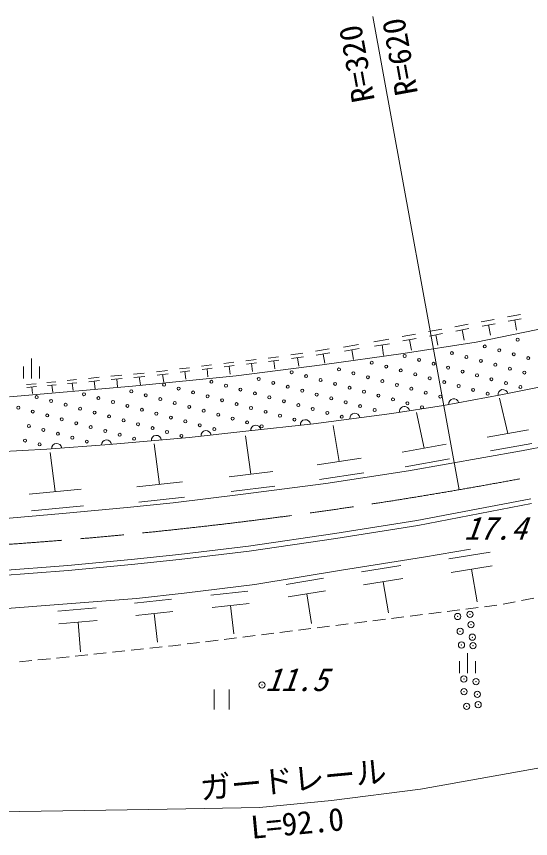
# Model space of a CAD drawing. Units: millimetres, scale not verified. Extents: x 40000 to 680000, y 20000 to 380000.
# Drawn here: x 291666 to 332822, y 233928 to 299736 of the extents above; entities that cross this region are included whole.
import ezdxf
from ezdxf.enums import TextEntityAlignment as Align

# ---------------------------------------------------------------- set-up
doc = ezdxf.new("R2010")
doc.units = ezdxf.units.MM
doc.header["$LTSCALE"] = 1000
doc.header["$PDMODE"] = 32
doc.header["$PDSIZE"] = 500
doc.linetypes.add('CHAIN', pattern=[18.5, 12, -1.5, 3.5, -1.5])
for name, color, linetype, lineweight in [('M-BGD', 7, 'Continuous', 13), ('M-BMK', 2, 'CHAIN', 13), ('M-BMK-SRVR', 3, 'Continuous', 13), ('M-STR-HTXT', 7, 'Continuous', 13)]:
    doc.layers.add(name, color=color, linetype=linetype, lineweight=lineweight)
doc.styles.add('ＭＳ ゴシック', font='')
doc.styles.get('ＭＳ ゴシック').set_extended_font_data('MS Gothic')

# ---------------------------------------------------------------- blocks, each defined once
blk = doc.blocks.new('荒地')
at = {"color": 7, "linetype": 'Continuous', "lineweight": 13}
for p, q in [((0, -1.25), (0, 1.25)), ((-1, 0.25), (-1, -1.25)), ((1, 0.25), (1, -1.25))]:
    blk.add_line(p, q, dxfattribs=at)
blk = doc.blocks.new('田')
at = {"color": 7, "linetype": 'Continuous', "lineweight": 13}
for p, q in [((-0.75, 2), (-0.75, 0)), ((0.75, 0), (0.75, 2))]:
    blk.add_line(p, q, dxfattribs=at)

msp = doc.modelspace()

# ---------------------------------------------------------------- linework, layer by layer
at = {"layer": 'M-BGD'}
for p, q in [((330968, 275679), (332005, 275871)), ((326768, 274900), (327819, 275095)), ((328872, 275290), (329916, 275484)), ((328936, 274943), (329980, 275136)), ((331032, 275334), (332068, 275526)), ((331550, 275430), (331699, 274625)), ((324655, 274509), (325714, 274705)), ((326832, 274550), (327884, 274745)), ((327358, 274648), (327509, 273832)), ((328455, 273669), (335292, 275071)), ((329458, 275040), (329608, 274229)), ((320274, 273695), (321482, 273899)), ((322535, 274115), (323601, 274313)), ((322601, 273761), (323667, 273958)), ((323134, 273860), (323287, 273032)), ((324721, 274156), (325779, 274353)), ((325250, 274254), (325402, 273433)), ((315611, 272949), (316711, 273119)), ((317855, 273273), (319037, 273477)), ((317916, 272942), (319098, 273146)), ((320328, 273335), (321535, 273539)), ((320932, 273437), (321057, 272597)), ((322618, 272744), (328455, 273669)), ((311820, 272392), (312635, 272491)), ((313640, 272637), (314582, 272777)), ((313693, 272344), (314634, 272484)), ((315666, 272630), (316766, 272800)), ((316144, 271851), (322618, 272744)), ((316216, 272715), (316344, 271969)), ((318507, 273044), (318649, 272270)), ((306491, 271739), (307289, 271836)), ((308262, 271956), (309065, 272054)), ((309255, 270958), (316144, 271851)), ((310038, 272173), (310847, 272272)), ((310071, 271904), (310880, 272003)), ((310475, 271953), (310552, 271323)), ((311854, 272120), (312668, 272220)), ((312261, 272170), (312339, 271535)), ((314163, 272414), (314285, 271730)), ((301024, 271101), (301891, 271191)), ((302890, 271301), (303766, 271403)), ((302928, 271032), (303804, 271134)), ((304728, 271523), (305520, 271620)), ((304760, 271259), (305552, 271356)), ((305156, 271307), (305232, 270690)), ((306524, 271473), (307321, 271571)), ((306923, 271522), (306999, 270900)), ((308294, 271688), (309097, 271786)), ((308696, 271737), (308773, 271111)), ((294107, 270426), (294814, 270494)), ((295732, 270587), (296466, 270663)), ((297443, 270766), (298294, 270853)), ((297474, 270499), (298324, 270586)), ((297899, 270543), (297971, 269921)), ((299229, 270937), (300090, 271022)), ((299259, 270670), (300121, 270755)), ((299690, 270712), (299760, 270088)), ((300963, 270129), (309255, 270958)), ((301064, 270834), (301932, 270925)), ((301498, 270879), (301593, 270258)), ((303366, 271083), (303455, 270454)), ((330453, 269436), (336321, 270620)), ((291109, 269299), (300963, 270129)), ((292466, 270265), (293248, 270339)), ((292494, 270040), (293277, 270113)), ((292886, 270076), (292952, 269549)), ((294142, 270192), (294848, 270260)), ((294495, 270226), (294576, 269670)), ((295766, 270344), (296499, 270419)), ((296133, 270381), (296212, 269806)), ((325860, 268586), (330453, 269436)), ((331011, 266344), (330337, 269182)), ((321721, 267965), (325860, 268586)), ((315456, 267129), (321721, 267965)), ((324304, 265175), (323682, 268025)), ((305491, 266034), (310027, 266534)), ((310027, 266534), (315456, 267129)), ((317504, 264105), (317017, 266997)), ((332668, 266638), (329353, 266049)), ((299092, 265460), (305491, 266034)), ((310440, 263094), (310000, 266156)), ((332109, 264963), (339152, 266328)), ((294095, 265099), (299092, 265460)), ((303131, 262271), (302697, 265516)), ((326070, 265491), (322539, 264859)), ((332928, 265546), (329612, 264957)), ((286604, 264680), (294095, 265099)), ((294776, 261700), (294363, 264825)), ((323040, 263350), (332109, 264963)), ((319270, 264377), (315739, 263832)), ((326325, 264323), (322794, 263691)), ((312190, 263309), (308689, 262879)), ((316429, 262339), (323040, 263350)), ((319468, 263203), (315937, 262658)), ((304949, 262472), (301313, 262070)), ((312357, 262145), (308856, 261715)), ((309601, 261467), (316429, 262339)), ((296857, 261901), (292695, 261499)), ((305110, 261263), (301475, 260861)), ((304211, 260804), (309601, 261467)), ((300539, 260422), (304211, 260804)), ((323726, 259388), (332832, 261135)), ((323795, 258993), (332909, 260742)), ((285944, 259102), (295358, 259946)), ((297034, 260561), (292872, 260160)), ((295358, 259946), (300539, 260422)), ((317165, 258351), (323726, 259388)), ((317226, 257956), (323795, 258993)), ((310242, 257332), (317165, 258351)), ((304660, 256667), (310242, 257332)), ((310294, 256935), (317226, 257956)), ((300839, 256255), (304660, 256667)), ((304705, 256270), (310294, 256935)), ((324263, 256440), (328010, 257099)), ((326275, 256319), (329577, 256861)), ((295777, 255783), (300839, 256255)), ((300879, 255857), (304705, 256270)), ((317693, 255419), (324263, 256440)), ((286251, 255070), (295777, 255783)), ((286278, 254671), (295810, 255384)), ((295810, 255384), (300879, 255857)), ((310740, 254271), (317693, 255419)), ((319285, 255276), (322428, 255792)), ((326456, 255219), (329757, 255760)), ((328107, 255490), (328537, 252865)), ((313249, 254272), (316238, 254762)), ((319457, 254229), (322599, 254744)), ((305095, 253570), (310740, 254271)), ((321028, 254486), (321438, 251988)), ((301268, 253155), (305095, 253570)), ((307229, 253415), (310178, 253734)), ((313413, 253275), (316402, 253766)), ((314907, 253520), (315297, 251144)), ((286438, 252007), (296070, 252740)), ((296070, 252740), (301268, 253155)), ((301107, 252775), (304083, 253097)), ((307335, 252434), (310285, 252754)), ((330621, 252684), (331602, 252878)), ((332093, 252975), (333074, 253169)), ((294971, 252136), (298052, 252395)), ((301214, 251786), (304190, 252108)), ((308810, 252594), (309058, 250307)), ((326159, 252106), (327151, 252230)), ((327648, 252292), (328640, 252417)), ((329136, 252479), (330128, 252603)), ((302702, 251947), (302952, 249639)), ((320205, 251362), (321198, 251486)), ((321694, 251548), (322686, 251672)), ((323182, 251734), (324175, 251858)), ((324671, 251920), (325663, 252044)), ((295056, 251120), (298137, 251379)), ((296597, 251250), (296796, 248879)), ((314252, 250618), (315244, 250742)), ((315740, 250804), (316733, 250928)), ((317229, 250990), (318221, 251114)), ((318717, 251176), (319125, 251227)), ((319125, 251227), (319709, 251300)), ((309787, 250060), (310779, 250184)), ((311275, 250246), (312267, 250370)), ((312763, 250432), (313756, 250556)), ((304178, 249359), (304825, 249440)), ((305321, 249502), (306314, 249626)), ((306810, 249688), (307802, 249812)), ((308298, 249874), (309290, 249998)), ((297865, 248693), (298860, 248798)), ((299357, 248850), (300351, 248955)), ((300849, 249008), (301843, 249113)), ((302340, 249165), (303335, 249270)), ((303832, 249322), (304178, 249359)), ((291898, 248064), (292893, 248169)), ((293390, 248221), (294385, 248326)), ((294882, 248379), (295876, 248483)), ((296373, 248536), (297368, 248641))]:
    msp.add_line(p, q, dxfattribs=at)
for centre in [(331786, 273860), (329157, 273322), (330316, 273011), (322740, 272556), (326528, 272784), (327687, 272473), (331475, 272701), (332634, 272390), (320111, 272018), (321271, 271708), (323899, 272246), (325058, 271935), (328846, 272163), (330006, 271852), (313695, 271253), (317483, 271481), (318642, 271170), (322430, 271397), (323589, 271087), (326218, 271625), (327377, 271314), (331165, 271541), (332324, 271231), (307278, 270488), (311066, 270715), (312225, 270405), (314854, 270943), (316013, 270632), (319801, 270859), (320960, 270549), (324748, 270776), (325907, 270466), (328536, 271004), (329695, 270693), (330854, 270382), (300861, 269723), (303490, 270260), (304649, 269950), (308437, 270177), (309596, 269867), (313384, 270094), (314543, 269783), (317172, 270321), (318331, 270011), (319490, 269700), (322119, 270238), (323278, 269928), (327066, 270155), (328225, 269844), (332013, 270072), (293285, 269268), (297073, 269495), (298232, 269185), (302020, 269412), (303180, 269101), (305808, 269639), (306967, 269329), (310755, 269556), (311914, 269246), (315702, 269473), (316861, 269162), (320649, 269390), (321809, 269079), (324437, 269617), (325596, 269306), (329384, 269534), (291816, 268419), (294445, 268957), (295604, 268647), (299392, 268874), (300551, 268563), (304339, 268791), (305498, 268480), (308127, 269018), (309286, 268708), (310445, 268397), (313074, 268935), (314233, 268624), (318021, 268852), (319180, 268541), (322968, 268769), (324127, 268458), (292975, 268109), (294134, 267798), (296763, 268336), (297922, 268025), (301710, 268253), (302869, 267942), (306657, 268170), (307816, 267859), (311604, 268086), (312763, 267776), (315392, 268314), (316551, 268003), (320339, 268231), (295293, 267488), (296452, 267177), (299081, 267715), (300240, 267404), (301399, 267094), (304028, 267632), (305187, 267321), (308975, 267548), (310134, 267238), (313922, 267465), (317710, 267693), (292664, 266950), (293823, 266639), (297611, 266866), (298770, 266556), (302558, 266783), (303717, 266473), (306346, 267011), (307505, 266700), (311293, 266927), (292354, 265790), (294983, 266328), (296142, 266018), (299930, 266245), (301089, 265935), (304877, 266162), (293513, 265480), (297301, 265707)]:
    msp.add_circle(centre, 120, dxfattribs=at)
for centre, start, end in [((330611, 269468), 11.40668, 190.86272), ((322727, 268116), 8.52117, 188.52117), ((326678, 268737), 10.49148, 190.49148), ((318764, 267571), 7.60313, 187.60313), ((314798, 267057), 6.25808, 186.25808), ((306846, 266183), 6.28614, 186.28614), ((310822, 266621), 6.25808, 186.25808), ((302864, 265799), 5.12577, 185.12577), ((294890, 265156), 4.13759, 184.13759), ((298880, 265445), 4.59946, 184.1395)]:
    msp.add_arc(centre, 400, start, end, dxfattribs=at)
for p in [(327971, 251875), (326993, 251705), (327185, 250514), (328056, 251046), (328163, 250047), (327291, 249430), (328205, 249366), (327482, 246709), (311327, 246227), (328460, 246496), (327503, 245688), (328567, 245475), (328630, 244646), (327716, 244519)]:
    msp.add_point(p, dxfattribs=at)
at = {"layer": 'M-BMK'}
msp.add_arc((266152, 613980), 357367, 266.82163, 282.76151, dxfattribs=at)
at = {"layer": 'M-BMK-SRVR'}
msp.add_line((327094, 261848), (320206, 299736), dxfattribs=at)
at = {"layer": 'M-STR-HTXT'}
for p, q in [((324001, 237890), (337396, 240281)), ((316889, 236965), (324001, 237890)), ((311117, 236423), (316889, 236965)), ((269491, 235750), (302275, 236263)), ((302275, 236263), (311117, 236423))]:
    msp.add_line(p, q, dxfattribs=at)

# ---------------------------------------------------------------- block references
at = {"layer": 'M-BGD'}
for name, p, xscale, yscale in [('荒地', (292872, 271549), 640, 640), ('荒地', (327771, 247975), 640, 640), ('田', (308091, 244261), 800, 800)]:
    msp.add_blockref(name, p, dxfattribs=dict(at, xscale=xscale, yscale=yscale))

# ---------------------------------------------------------------- texts
at = {"layer": 'M-BGD', "style": 'ＭＳ ゴシック', "oblique": 20}
for s, p in [('17.4', (327472, 257299)), ('11.5', (311566, 245187))]:
    msp.add_text(s, height=1833, dxfattribs=at).set_placement(p, align=Align.BOTTOM_LEFT)
at = {"layer": 'M-BMK-SRVR', "style": 'ＭＳ ゴシック'}
for s, p in [('R=620', (324354, 293690)), ('R=320', (320898, 293134))]:
    msp.add_text(s, height=1833, rotation=100.304, dxfattribs=at).set_placement(p, align=Align.BOTTOM_LEFT)
at = {"layer": 'M-STR-HTXT', "style": 'ＭＳ ゴシック'}
for s, p in [('ガードレール', (313956, 237191)), ('L=92.0', (314283, 233707))]:
    msp.add_text(s, height=1833, rotation=5.366, dxfattribs=at).set_placement(p, align=Align.BOTTOM_CENTER)

doc.saveas('drawing.dxf')
